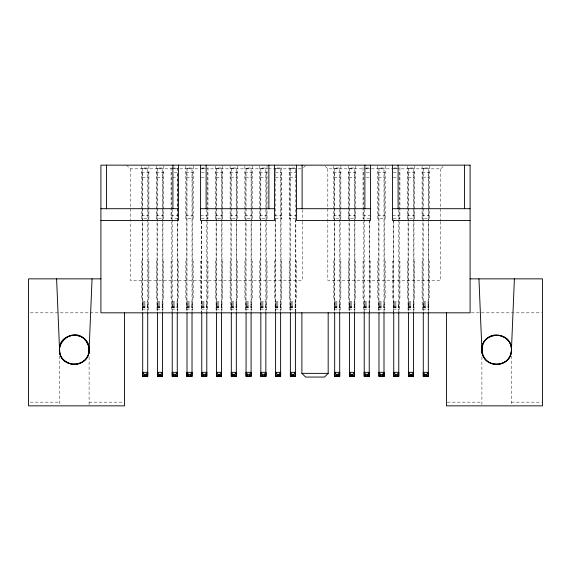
<?xml version="1.0" encoding="UTF-8"?>
<svg xmlns="http://www.w3.org/2000/svg" width="571" height="571" viewBox="0 0 571 571"><rect width="100%" height="100%" fill="white"/><g stroke="black" fill="none" stroke-linecap="round" stroke-linejoin="round"><path stroke-width="0.43" stroke-dasharray="2.85 2.14" d="M303.494 167.61L305.956 165.147M371.393 168.838L440.776 168.838L443.239 166.375M172.235 168.002L177.253 168.002L177.253 312.08M201.77 168.002L205.117 168.002M365.883 168.002L369.23 168.002M393.747 168.002L397.088 168.002M142.7 168.623L147.725 168.623M157.468 168.623L162.492 168.623M172.235 168.623L177.253 168.623M187.002 168.623L192.02 168.623M201.77 168.623L205.117 168.623M216.537 168.623L221.555 168.623M231.305 168.623L236.323 168.623M246.072 168.623L251.09 168.623M260.84 168.623L265.858 168.623M275.607 168.623L280.625 168.623M290.375 168.623L295.393 168.623M334.677 168.623L339.695 168.623M349.445 168.623L354.463 168.623M365.883 168.623L369.23 168.623M378.98 168.623L383.998 168.623M393.747 168.623L397.088 168.623M408.508 168.623L413.532 168.623M423.275 168.623L428.3 168.623M126.534 165.147L130.224 168.838L199.75 168.838M200.585 168.838L267.499 168.838M268.391 168.838L301.367 168.838M325.349 166.375L327.811 168.838L370.508 168.838M141.522 172.528L148.903 172.528M156.29 172.528L163.67 172.528M171.057 172.528L171.792 172.528L171.792 312.08M174.326 172.528L177.702 172.528L177.702 312.08M185.818 172.528L193.205 172.528M201.327 172.528L204.704 172.528M207.972 172.528L207.23 172.528L207.23 312.08M215.353 172.528L222.74 172.528M230.12 172.528L237.507 172.528M244.888 172.528L252.275 172.528M259.655 172.528L267.042 172.528M275.165 172.528L281.81 172.528M289.19 172.528L295.835 172.528M333.493 172.528L340.88 172.528M348.26 172.528L355.647 172.528M363.028 172.528L363.77 172.528L363.77 312.08M366.297 172.528L369.673 172.528M377.795 172.528L385.182 172.528M393.298 172.528L396.674 172.528M399.943 172.528L399.208 172.528L399.208 312.08M407.33 172.528L414.71 172.528M422.097 172.528L429.478 172.528M142.258 177.645L148.167 177.645M157.025 177.645L162.935 177.645M172.635 177.645L177.702 177.645M186.56 177.645L192.47 177.645M201.327 177.645L204.704 177.645M216.095 177.645L221.998 177.645M230.862 177.645L236.765 177.645M245.63 177.645L251.533 177.645M260.397 177.645L266.3 177.645M275.165 177.645L281.068 177.645M289.932 177.645L295.835 177.645M334.235 177.645L340.138 177.645M349.002 177.645L354.905 177.645M366.297 177.645L368.83 177.645M378.53 177.645L384.44 177.645M393.298 177.645L396.674 177.645M408.065 177.645L413.975 177.645M422.833 177.645L428.742 177.645M141.522 215.353L148.903 215.353M156.29 215.353L163.67 215.353M171.057 215.353L178.438 215.353M185.818 215.353L193.205 215.353M200.585 215.353L207.972 215.353M215.353 215.353L222.74 215.353M230.12 215.353L237.507 215.353M244.888 215.353L252.275 215.353M259.655 215.353L267.042 215.353M274.423 215.353L281.81 215.353M289.19 215.353L296.577 215.353M333.493 215.353L340.88 215.353M348.26 215.353L355.647 215.353M363.028 215.353L370.415 215.353M377.795 215.353L385.182 215.353M392.562 215.353L399.943 215.353M407.33 215.353L414.71 215.353M422.097 215.353L429.478 215.353M177.702 218.679L171.057 218.679L171.057 165.968M201.327 218.679L207.972 218.679L207.972 165.968M275.165 218.679L281.81 218.679L281.81 165.968M295.835 218.679L289.19 218.679L289.19 165.968M369.673 218.679L363.028 218.679L363.028 165.968M393.298 218.679L399.943 218.679L399.943 165.968M142.258 261.133L141.522 261.133L141.522 298.055L142.258 298.055M148.167 261.133L148.903 261.133L148.903 298.055L148.167 298.055M157.025 261.133L156.29 261.133L156.29 298.055L157.025 298.055M162.935 261.133L163.67 261.133L163.67 298.055L162.935 298.055M171.792 261.133L171.057 261.133L171.057 298.055L171.792 298.055M177.702 261.133L178.438 261.133L178.438 298.055L177.702 298.055M186.56 261.133L185.818 261.133L185.818 298.055L186.56 298.055M192.47 261.133L193.205 261.133L193.205 298.055L192.47 298.055M201.327 261.133L200.585 261.133L200.585 298.055L201.327 298.055M207.23 261.133L207.972 261.133L207.972 298.055L207.23 298.055M216.095 261.133L215.353 261.133L215.353 298.055L216.095 298.055M221.998 261.133L222.74 261.133L222.74 298.055L221.998 298.055M230.862 261.133L230.12 261.133L230.12 298.055L230.862 298.055M236.765 261.133L237.507 261.133L237.507 298.055L236.765 298.055M245.63 261.133L244.888 261.133L244.888 298.055L245.63 298.055M251.533 261.133L252.275 261.133L252.275 298.055L251.533 298.055M260.397 261.133L259.655 261.133L259.655 298.055L260.397 298.055M266.3 261.133L267.042 261.133L267.042 298.055L266.3 298.055M275.165 261.133L274.423 261.133L274.423 298.055L275.165 298.055M281.068 261.133L281.81 261.133L281.81 298.055L281.068 298.055M289.932 261.133L289.19 261.133L289.19 298.055L289.932 298.055M295.835 261.133L296.577 261.133L296.577 298.055L295.835 298.055M334.235 261.133L333.493 261.133L333.493 298.055L334.235 298.055M340.138 261.133L340.88 261.133L340.88 298.055L340.138 298.055M349.002 261.133L348.26 261.133L348.26 298.055L349.002 298.055M354.905 261.133L355.647 261.133L355.647 298.055L354.905 298.055M363.77 261.133L363.028 261.133L363.028 298.055L363.77 298.055M369.673 261.133L370.415 261.133L370.415 298.055L369.673 298.055M378.53 261.133L377.795 261.133L377.795 298.055L378.53 298.055M384.44 261.133L385.182 261.133L385.182 298.055L384.44 298.055M393.298 261.133L392.562 261.133L392.562 298.055L393.298 298.055M399.208 261.133L399.943 261.133L399.943 298.055L399.208 298.055M408.065 261.133L407.33 261.133L407.33 298.055L408.065 298.055M413.975 261.133L414.71 261.133L414.71 298.055L413.975 298.055M422.833 261.133L422.097 261.133L422.097 298.055L422.833 298.055M428.742 261.133L429.478 261.133L429.478 298.055L428.742 298.055M142.258 301.745L148.167 301.745M157.025 301.745L162.935 301.745M171.792 301.745L177.702 301.745M186.56 301.745L192.47 301.745M201.327 301.745L207.23 301.745M216.095 301.745L221.998 301.745M230.862 301.745L236.765 301.745M245.63 301.745L251.533 301.745M260.397 301.745L266.3 301.745M275.165 301.745L281.068 301.745M289.932 301.745L295.835 301.745M334.235 301.745L340.138 301.745M349.002 301.745L354.905 301.745M363.77 301.745L369.673 301.745M378.53 301.745L384.44 301.745M393.298 301.745L399.208 301.745M408.065 301.745L413.975 301.745M422.833 301.745L428.742 301.745M142.258 302.773L148.167 302.773M157.025 302.773L162.935 302.773M171.792 302.773L177.702 302.773M186.56 302.773L192.47 302.773M201.327 302.773L207.23 302.773M216.095 302.773L221.998 302.773M230.862 302.773L236.765 302.773M245.63 302.773L251.533 302.773M260.397 302.773L266.3 302.773M275.165 302.773L281.068 302.773M289.932 302.773L295.835 302.773M334.235 302.773L340.138 302.773M349.002 302.773L354.905 302.773M363.77 302.773L369.673 302.773M378.53 302.773L384.44 302.773M393.298 302.773L399.208 302.773M408.065 302.773L413.975 302.773M422.833 302.773L428.742 302.773M142.258 303.765L148.167 303.765M157.025 303.765L162.935 303.765M171.792 303.765L177.702 303.765M186.56 303.765L192.47 303.765M201.327 303.765L207.23 303.765M216.095 303.765L221.998 303.765M230.862 303.765L236.765 303.765M245.63 303.765L251.533 303.765M260.397 303.765L266.3 303.765M275.165 303.765L281.068 303.765M289.932 303.765L295.835 303.765M334.235 303.765L340.138 303.765M349.002 303.765L354.905 303.765M363.77 303.765L369.673 303.765M378.53 303.765L384.44 303.765M393.298 303.765L399.208 303.765M408.065 303.765L413.975 303.765M422.833 303.765L428.742 303.765M142.258 304.7L148.167 304.7M157.025 304.7L162.935 304.7M171.792 304.7L177.702 304.7M186.56 304.7L192.47 304.7M201.327 304.7L207.23 304.7M216.095 304.7L221.998 304.7M230.862 304.7L236.765 304.7M245.63 304.7L251.533 304.7M260.397 304.7L266.3 304.7M275.165 304.7L281.068 304.7M289.932 304.7L295.835 304.7M334.235 304.7L340.138 304.7M349.002 304.7L354.905 304.7M363.77 304.7L369.673 304.7M378.53 304.7L384.44 304.7M393.298 304.7L399.208 304.7M408.065 304.7L413.975 304.7M422.833 304.7L428.742 304.7M142.258 305.542L148.167 305.542M157.025 305.542L162.935 305.542M171.792 305.542L177.702 305.542M186.56 305.542L192.47 305.542M201.327 305.542L207.23 305.542M216.095 305.542L221.998 305.542M230.862 305.542L236.765 305.542M245.63 305.542L251.533 305.542M260.397 305.542L266.3 305.542M275.165 305.542L281.068 305.542M289.932 305.542L295.835 305.542M334.235 305.542L340.138 305.542M349.002 305.542L354.905 305.542M363.77 305.542L369.673 305.542M378.53 305.542L384.44 305.542M393.298 305.542L399.208 305.542M408.065 305.542L413.975 305.542M422.833 305.542L428.742 305.542M142.258 306.27L148.167 306.27M157.025 306.27L162.935 306.27M171.792 306.27L177.702 306.27M186.56 306.27L192.47 306.27M201.327 306.27L207.23 306.27M216.095 306.27L221.998 306.27M230.862 306.27L236.765 306.27M245.63 306.27L251.533 306.27M260.397 306.27L266.3 306.27M275.165 306.27L281.068 306.27M289.932 306.27L295.835 306.27M334.235 306.27L340.138 306.27M349.002 306.27L354.905 306.27M363.77 306.27L369.673 306.27M378.53 306.27L384.44 306.27M393.298 306.27L399.208 306.27M408.065 306.27L413.975 306.27M422.833 306.27L428.742 306.27M142.258 306.863L148.167 306.863M157.025 306.863L162.935 306.863M171.792 306.863L177.702 306.863M186.56 306.863L192.47 306.863M201.327 306.863L207.23 306.863M216.095 306.863L221.998 306.863M230.862 306.863L236.765 306.863M245.63 306.863L251.533 306.863M260.397 306.863L266.3 306.863M275.165 306.863L281.068 306.863M289.932 306.863L295.835 306.863M334.235 306.863L340.138 306.863M349.002 306.863L354.905 306.863M363.77 306.863L369.673 306.863M378.53 306.863L384.44 306.863M393.298 306.863L399.208 306.863M408.065 306.863L413.975 306.863M422.833 306.863L428.742 306.863M142.258 307.298L148.167 307.298M157.025 307.298L162.935 307.298M171.792 307.298L177.702 307.298M186.56 307.298L192.47 307.298M201.327 307.298L207.23 307.298M216.095 307.298L221.998 307.298M230.862 307.298L236.765 307.298M245.63 307.298L251.533 307.298M260.397 307.298L266.3 307.298M275.165 307.298L281.068 307.298M289.932 307.298L295.835 307.298M334.235 307.298L340.138 307.298M349.002 307.298L354.905 307.298M363.77 307.298L369.673 307.298M378.53 307.298L384.44 307.298M393.298 307.298L399.208 307.298M408.065 307.298L413.975 307.298M422.833 307.298L428.742 307.298M142.258 307.562L148.167 307.562M157.025 307.562L162.935 307.648M171.792 307.562L177.702 307.562M186.56 307.648L192.47 307.562M201.327 307.562L207.23 307.562M216.095 307.562L221.998 307.562M230.862 307.562L236.765 307.648M245.63 307.648L251.533 307.562M260.397 307.562L266.3 307.562M275.165 307.648L281.068 307.562M289.932 307.648L295.835 307.562M334.235 307.648L340.138 307.562M349.002 307.562L354.905 307.562M363.77 307.562L369.673 307.562M378.53 307.562L384.44 307.648M393.298 307.648L399.208 307.562M408.065 307.562L413.975 307.562M422.833 307.562L428.742 307.562M142.258 309.125L148.167 309.125M157.025 309.125L162.935 309.125M171.792 309.125L177.702 309.125M186.56 309.125L192.47 309.125M201.327 309.125L207.23 309.125M216.095 309.125L221.998 309.125M230.862 309.125L236.765 309.125M245.63 309.125L251.533 309.125M260.397 309.125L266.3 309.125M275.165 309.125L281.068 309.125M289.932 309.125L295.835 309.125M334.235 309.125L340.138 309.125M349.002 309.125L354.905 309.125M363.77 309.125L369.673 309.125M378.53 309.125L384.44 309.125M393.298 309.125L399.208 309.125M408.065 309.125L413.975 309.125M422.833 309.125L428.742 309.125M30.327 312.822L99.654 312.822M471.346 312.822L541.558 312.822M30.32 402.162L59.562 402.162M89.097 402.162L123.65 402.162M447.35 402.162L481.903 402.162M511.438 402.162L541.565 402.162M511.438 355.954L511.438 404.96M481.903 356.846L481.903 404.96M440.776 168.838L440.776 220.57M440.776 221.462L440.776 280.332L327.811 280.332L327.811 221.462M429.478 165.968L429.478 218.679L422.097 218.679L422.097 165.968M428.742 172.528L428.742 312.08M428.3 312.08L428.3 168.002L423.275 168.002L423.275 312.08M422.833 172.528L422.833 312.08M414.71 165.968L414.71 218.679L407.33 218.679L407.33 165.968M413.975 172.528L413.975 312.08M413.532 312.08L413.532 168.002L408.508 168.002L408.508 312.08M408.065 172.528L408.065 312.08M398.765 209.528L398.765 312.08M393.747 220.934L393.747 312.08M393.298 219.564L393.298 312.08M385.182 165.968L385.182 218.679L377.795 218.679L377.795 165.968M384.44 172.528L384.44 312.08M383.998 312.08L383.998 168.002L378.98 168.002L378.98 312.08M378.53 172.528L378.53 312.08M369.673 219.564L369.673 312.08M369.23 220.934L369.23 312.08M364.212 209.528L364.212 312.08M355.647 165.968L355.647 218.679L348.26 218.679L348.26 165.968M354.905 172.528L354.905 312.08M354.463 312.08L354.463 168.002L349.445 168.002L349.445 312.08M349.002 172.528L349.002 312.08M340.88 165.968L340.88 218.679L333.493 218.679L333.493 165.968M340.138 172.528L340.138 312.08M339.695 312.08L339.695 168.002L334.677 168.002L334.677 312.08M334.235 172.528L334.235 312.08M327.811 168.838L327.811 220.57M302.259 209.871L302.259 220.57M302.259 221.462L302.259 280.332L130.224 280.332L130.224 221.462M295.835 219.564L295.835 312.08M295.393 312.08L295.393 168.002L290.375 168.002L290.375 312.08M289.932 172.528L289.932 312.08M281.068 172.528L281.068 312.08M280.625 312.08L280.625 168.002L275.607 168.002L275.607 312.08M275.165 219.564L275.165 312.08M267.042 165.968L267.042 218.679L259.655 218.679L259.655 165.968M266.3 172.528L266.3 312.08M265.858 312.08L265.858 168.002L260.84 168.002L260.84 312.08M260.397 172.528L260.397 312.08M252.275 165.968L252.275 218.679L244.888 218.679L244.888 165.968M251.533 172.528L251.533 312.08M251.09 312.08L251.09 168.002L246.072 168.002L246.072 312.08M245.63 172.528L245.63 312.08M237.507 165.968L237.507 218.679L230.12 218.679L230.12 165.968M236.765 172.528L236.765 312.08M236.323 312.08L236.323 168.002L231.305 168.002L231.305 312.08M230.862 172.528L230.862 312.08M222.74 165.968L222.74 218.679L215.353 218.679L215.353 165.968M221.998 172.528L221.998 312.08M221.555 312.08L221.555 168.002L216.537 168.002L216.537 312.08M216.095 172.528L216.095 312.08M206.788 209.528L206.788 312.08M201.77 220.934L201.77 312.08M201.327 221.02L201.327 312.08M193.205 165.968L193.205 218.679L185.818 218.679L185.818 165.968M192.47 172.528L192.47 312.08M192.02 312.08L192.02 168.002L187.002 168.002L187.002 312.08M186.56 172.528L186.56 312.08M172.235 209.528L172.235 312.08M163.67 165.968L163.67 218.679L156.29 218.679L156.29 165.968M162.935 172.528L162.935 312.08M162.492 312.08L162.492 168.002L157.468 168.002L157.468 312.08M157.025 172.528L157.025 312.08M148.903 165.968L148.903 218.679L141.522 218.679L141.522 165.968M148.167 172.528L148.167 312.08M147.725 312.08L147.725 168.002L142.7 168.002L142.7 312.08M142.258 172.528L142.258 312.08M130.224 168.838L130.224 220.57M89.097 356.846L89.097 405.853M59.562 355.954L59.562 404.96"/><path stroke-width="0.86" d="M142.7 312.965L142.7 376.403L144.178 375.704L146.247 375.704L147.718 376.403L147.718 372.342L142.7 372.335L142.7 376.403L147.718 376.403L147.725 312.965M157.468 312.965L157.468 376.403L158.945 375.704L161.015 375.704L162.485 376.403L162.485 372.342L157.468 372.335L157.468 376.403L162.485 376.403L162.492 312.965M192.02 312.965L192.02 376.403L190.55 375.704L188.48 375.704L187.002 376.403L187.002 372.342L192.02 372.342L192.02 376.403L187.002 376.403L187.002 312.965M187.002 376.403L187.002 372.342L188.48 374.355L188.48 375.704M206.788 312.965L206.788 376.403L205.317 375.704L203.247 375.704L201.77 376.403L201.77 372.342L206.788 372.342L206.788 376.403L201.77 376.403L201.77 312.965M201.77 376.403L201.77 372.342L203.247 374.355L203.247 375.704M216.537 312.965L216.537 376.403L218.015 375.704L220.078 375.704L221.555 376.403L221.555 372.342L216.537 372.335L216.537 376.403L221.555 376.403L221.555 312.965M231.305 312.965L231.305 376.403L232.782 375.704L234.845 375.704L236.323 376.403L236.323 372.342L231.305 372.335L231.305 376.403L236.323 376.403L236.323 312.965M246.072 312.965L246.072 376.403L247.55 375.704L249.613 375.704L251.09 376.403L251.09 372.342L246.072 372.335L246.072 376.403L251.09 376.403L251.09 312.965M260.84 312.965L260.84 376.403L262.317 375.704L264.38 375.704L265.858 376.403L265.858 372.342L260.84 372.335L260.84 376.403L265.858 376.403L265.858 312.965M275.607 312.965L275.607 376.403L277.085 375.704L279.148 375.704L280.625 376.403L280.625 372.342L275.607 372.335L275.607 376.403L280.625 376.403L280.625 312.965M290.375 312.965L290.375 376.403L291.852 375.704L293.915 375.704L295.393 376.403L295.393 372.342L290.375 372.335L290.375 376.403L295.393 376.403L295.393 312.965M334.677 312.965L334.677 376.403L336.155 375.704L338.218 375.704L339.695 376.403L339.695 372.342L334.677 372.335L334.677 376.403L339.695 376.403L339.695 312.965M349.445 312.965L349.445 376.403L350.922 375.704L352.985 375.704L354.463 376.403L354.463 372.342L349.445 372.335L349.445 376.403L354.463 376.403L354.463 312.965M364.212 312.965L364.212 376.403L365.683 375.704L367.753 375.704L369.23 376.403L369.23 372.342L364.212 372.335L364.212 376.403L369.23 376.403L369.23 312.965M378.98 312.965L378.98 376.403L380.45 375.704L382.52 375.704L383.998 376.403L383.998 372.342L378.98 372.335L378.98 376.403L383.998 376.403L383.998 312.965M393.747 312.965L393.747 376.403L395.218 375.704L397.288 375.704L398.765 376.403L398.765 372.342L393.747 372.335L393.747 376.403L398.765 376.403L398.765 312.965M413.532 312.965L413.532 376.403L412.055 375.704L409.985 375.704L408.515 376.403L408.515 372.342L413.532 372.342L413.532 376.403L408.515 376.403L408.508 312.965M408.508 376.403L408.515 372.342L409.985 374.355L409.985 375.704M423.275 312.965L423.275 376.403L424.753 375.704L426.822 375.704L428.3 376.403L428.3 372.342L423.275 372.335L423.282 376.403L428.3 376.403L428.3 312.965M56.608 278.855L59.577 350.351C60.091 370.379 91.86 367.71 88.976 347.846C86.828 328.746 57.136 332.558 59.562 351.522M478.948 278.855L481.917 350.351C482.259 369.159 511.88 368.552 511.438 349.738C512.373 332.665 484.965 329.695 482.274 346.583M76.828 364.291C83.516 363.206 88.862 357.125 89.083 350.351L92.052 278.855M499.168 364.291C505.856 363.206 511.209 357.125 511.423 350.351L514.392 278.855M71.832 364.291C40.398 353.713 76.799 315.677 88.726 346.583M494.172 364.291C482.188 362.792 477.556 345.762 487.177 338.425C496.706 329.674 513.358 338.817 511.438 351.522M481.903 353.299C477.763 331.844 511.959 328.239 511.423 350.351M59.577 350.351C58.535 330.266 90.139 330.466 89.083 350.351M88.869 347.175C92.616 367.774 59.455 370.679 59.562 349.738M481.917 350.351L482.131 347.175M511.438 349.738C511.752 368.952 481.589 368.952 481.903 349.738M146.247 375.704L146.247 374.355L147.718 372.342M161.015 375.704L161.015 374.355L162.485 372.342L162.485 376.403M177.253 312.965L177.253 376.403L175.782 375.704L175.782 374.355L177.253 372.342L172.235 372.335M190.55 375.704L190.55 374.355L192.02 372.342M205.317 375.704L205.317 374.355L206.788 372.342M220.078 375.704L220.078 374.355L221.555 372.342M234.845 375.704L234.845 374.355L236.323 372.342M249.613 375.704L249.613 374.355L251.09 372.342M264.38 375.704L264.38 374.355L265.858 372.342L265.858 376.403M279.148 375.704L279.148 374.355L280.625 372.342M293.915 375.704L293.915 374.355L295.393 372.342M338.218 375.704L338.218 374.355L339.695 372.342M352.985 375.704L352.985 374.355L354.463 372.342M367.753 375.704L367.753 374.355L369.23 372.342L369.23 376.403M382.52 375.704L382.52 374.355L383.998 372.342L383.998 376.403M397.288 375.704L397.288 374.355L398.765 372.342M412.055 375.704L412.055 374.355L413.532 372.342M426.822 375.704L426.822 374.355L428.3 372.342M328.175 312.822L328.175 373.363L324.485 377.06L305.585 377.06L301.895 373.363L301.895 312.822M175.782 375.704L173.712 375.704L172.235 376.403L172.235 312.965M100.91 208.708L178.438 208.708M200.585 208.708L274.423 208.708M296.577 208.708L370.415 208.708M392.562 208.708L470.09 208.708M100.91 220.527L178.438 220.527L178.438 165.147M470.09 220.527L392.562 220.527L392.562 165.147M100.91 278.855L28.55 278.855L28.55 405.853L124.535 405.853L124.535 312.822M470.09 278.855L542.45 278.855L542.45 405.853L446.465 405.853L446.465 312.822M301.895 373.363L328.175 373.363M142.7 372.342L144.178 374.355L146.247 374.355M157.468 372.342L158.945 374.355L161.015 374.355M177.253 372.342L177.253 376.403L172.235 376.403L172.235 372.342L173.712 374.355L175.782 374.355M188.48 374.355L190.55 374.355M203.247 374.355L205.317 374.355M216.537 372.342L218.015 374.355L220.078 374.355M231.305 372.342L232.782 374.355L234.845 374.355M246.072 372.342L247.55 374.355L249.613 374.355M260.84 372.342L262.317 374.355L264.38 374.355M275.607 372.342L277.085 374.355L279.148 374.355M290.375 372.342L291.852 374.355L293.915 374.355M334.677 372.342L336.155 374.355L338.218 374.355M349.445 372.342L350.922 374.355L352.985 374.355M364.212 372.342L365.683 374.355L367.753 374.355M378.98 372.342L380.45 374.355L382.52 374.355M393.747 372.342L395.218 374.355L397.288 374.355M409.985 374.355L412.055 374.355M423.282 372.342L424.753 374.355L426.822 374.355M464.551 165.147L464.551 208.708M424.753 374.355L424.753 375.704M398.101 165.147L398.101 208.708M395.218 374.355L395.218 375.704M380.45 374.355L380.45 375.704M370.415 165.147L370.415 220.527L296.577 220.527L296.577 165.147M365.683 374.355L365.683 375.704M364.876 165.147L364.876 208.708M350.922 374.355L350.922 375.704M336.155 374.355L336.155 375.704M302.116 165.147L302.116 208.708M291.852 374.355L291.852 375.704M277.085 374.355L277.085 375.704M274.423 165.147L274.423 220.527L200.585 220.527L200.585 165.147M268.884 165.147L268.884 208.708M262.317 374.355L262.317 375.704M247.55 374.355L247.55 375.704M232.782 374.355L232.782 375.704M218.015 374.355L218.015 375.704M206.124 165.147L206.124 208.708M173.712 374.355L173.712 375.704M172.899 165.147L172.899 208.708M158.945 374.355L158.945 375.704M144.178 374.355L144.178 375.704M106.449 165.147L106.449 208.708M89.097 349.738L89.097 353.299M470.09 165.147L100.91 165.147L100.91 312.822L470.09 312.822L470.09 165.147"/></g></svg>
